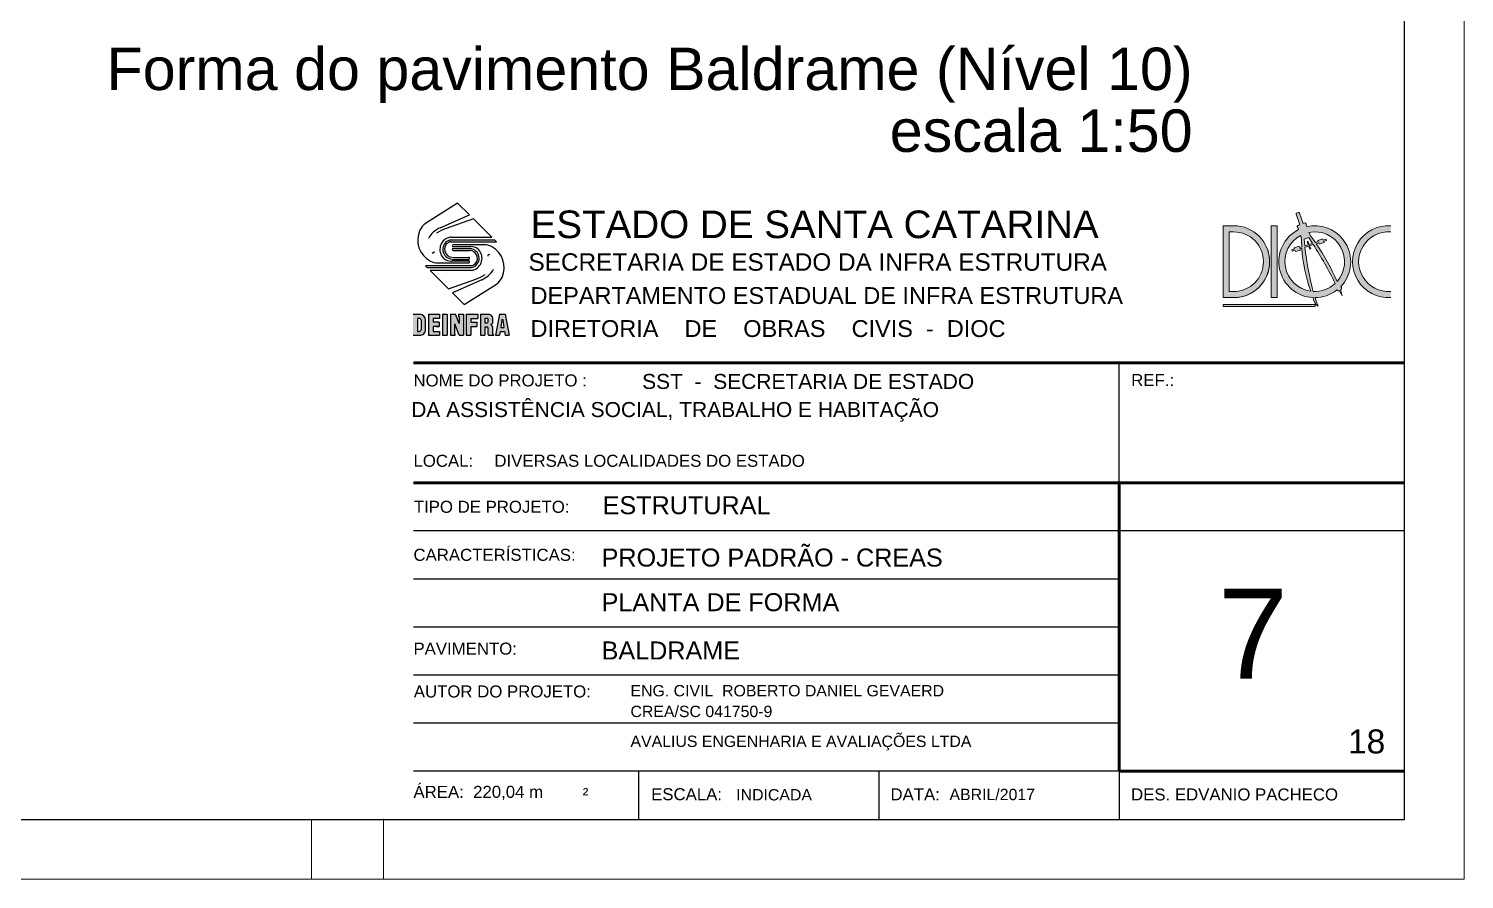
# Model space of a CAD drawing. Header units: millimetres. Extents: x 0 to 59.4, y 0 to 42.
# Drawn here: x 35.49 to 59.4, y 0 to 14.16 of the extents above; entities that cross this region are included whole.
import ezdxf

# ---------------------------------------------------------------- set-up
doc = ezdxf.new("R2010")
doc.units = ezdxf.units.MM
doc.header["$MEASUREMENT"] = 0
for name, color, linetype, lineweight in [('__', 1, 'Continuous', 13), ('FO-Títulos', 1, 'Continuous', 13), ('FOLHA EXTERNA', 1, 'Continuous', 13), ('Folha_padrão', 3, 'Continuous', 25), ('Linhas Grossas', 6, 'Continuous', 60), ('selo', 1, 'Continuous', 13), ('Texto 1 - Margem interna', 1, 'Continuous', 13), ('Texto 2', 4, 'Continuous', 30), ('Texto 3', 3, 'Continuous', 25)]:
    doc.layers.add(name, color=color, linetype=linetype, lineweight=lineweight)
doc.layers.add('Cotas', color=12, linetype='Continuous')
doc.styles.add('Arial', font='')
doc.styles.get('Arial').set_extended_font_data('Arial')

msp = doc.modelspace()

# ---------------------------------------------------------------- hatches: boundary and pattern name
at = {"layer": '__', "linetype": 'Continuous'}
h = msp.add_hatch(color=7, dxfattribs=at)
h.paths.add_polyline_path([(56.9137, 9.6837), (56.9142, 9.6819), (56.957, 9.568), (56.9686, 9.5414), (56.9655, 9.5436), (56.952, 9.5539), (56.952, 9.5539), (56.9393, 9.5653), (56.9393, 9.5653), (56.9278, 9.5778), (56.9173, 9.5913), (56.9081, 9.6056), (56.9002, 9.6206), (56.8936, 9.6363), (56.8884, 9.6526), (56.8846, 9.6692), (56.8846, 9.6692), (56.8823, 9.686), (56.8752, 9.6864), (56.8752, 9.6864), (56.8232, 9.6917), (56.7719, 9.7015), (56.7217, 9.7157), (56.6728, 9.7343), (56.6728, 9.7343), (56.6258, 9.757), (56.581, 9.7838), (56.581, 9.7838), (56.5386, 9.8144), (56.4991, 9.8485), (56.4627, 9.886), (56.4297, 9.9265), (56.4003, 9.9697), (56.4003, 9.9697), (56.3748, 10.0153), (56.3534, 10.0629), (56.3363, 10.1123), (56.3235, 10.1629), (56.3151, 10.2145), (56.3113, 10.2666), (56.3113, 10.2666), (56.3121, 10.3188), (56.3121, 10.3188), (56.3174, 10.3708), (56.3174, 10.3708), (56.3272, 10.4221), (56.3414, 10.4723), (56.36, 10.5212), (56.3827, 10.5682), (56.3827, 10.5682), (56.4095, 10.613), (56.44, 10.6554), (56.44, 10.6554), (56.4742, 10.6949), (56.5116, 10.7313), (56.5116, 10.7313), (56.5521, 10.7643), (56.5953, 10.7937), (56.6409, 10.8192), (56.6409, 10.8192), (56.6277, 10.8555), (56.6277, 10.8555), (56.6212, 10.8634), (56.6212, 10.8634), (56.6204, 10.8643), (56.6197, 10.8654), (56.6192, 10.8666), (56.6187, 10.8677), (56.6183, 10.8689), (56.6183, 10.8689), (56.618, 10.8702), (56.6178, 10.8715), (56.6178, 10.8727), (56.6178, 10.874), (56.6178, 10.874), (56.618, 10.8753), (56.618, 10.8753), (56.6183, 10.8765), (56.6187, 10.8777), (56.6187, 10.8777), (56.6192, 10.8789), (56.6197, 10.88), (56.6197, 10.88), (56.6204, 10.8811), (56.6204, 10.8811), (56.6212, 10.8821), (56.6221, 10.883), (56.6221, 10.883), (56.623, 10.8839), (56.624, 10.8847), (56.6251, 10.8854), (56.6251, 10.8854), (56.6262, 10.886), (56.6274, 10.8864), (56.6587, 10.8985), (56.5992, 11.0746), (56.5992, 11.0746), (56.5989, 11.0758), (56.5986, 11.077), (56.5986, 11.077), (56.5985, 11.0783), (56.5985, 11.0796), (56.5985, 11.0808), (56.5987, 11.0821), (56.599, 11.0833), (56.599, 11.0833), (56.5995, 11.0845), (56.6, 11.0857), (56.6006, 11.0868), (56.6006, 11.0868), (56.6013, 11.0879), (56.6013, 11.0879), (56.6021, 11.0889), (56.603, 11.0898), (56.603, 11.0898), (56.6039, 11.0906), (56.605, 11.0914), (56.605, 11.0914), (56.6061, 11.092), (56.6061, 11.092), (56.6072, 11.0926), (56.6072, 11.0926), (56.6084, 11.0931), (56.6361, 11.1024), (56.6361, 11.1024), (56.6373, 11.1028), (56.6373, 11.1028), (56.6385, 11.103), (56.6398, 11.1032), (56.6398, 11.1032), (56.6411, 11.1032), (56.6423, 11.1031), (56.6436, 11.1029), (56.6436, 11.1029), (56.6448, 11.1026), (56.646, 11.1022), (56.6472, 11.1017), (56.6472, 11.1017), (56.6483, 11.1011), (56.6494, 11.1004), (56.6504, 11.0996), (56.6504, 11.0996), (56.6513, 11.0987), (56.6513, 11.0987), (56.6521, 11.0977), (56.6529, 11.0967), (56.6529, 11.0967), (56.6535, 11.0956), (56.6535, 11.0956), (56.6541, 11.0944), (56.6541, 11.0944), (56.6546, 11.0933), (56.6546, 11.0933), (56.7138, 10.9179), (56.7452, 10.9293), (56.7461, 10.9296), (56.7473, 10.9299), (56.7486, 10.9301), (56.7486, 10.9301), (56.7498, 10.9301), (56.7511, 10.9301), (56.7511, 10.9301), (56.7524, 10.93), (56.7536, 10.9297), (56.7536, 10.9297), (56.7549, 10.9294), (56.756, 10.9289), (56.7572, 10.9283), (56.7572, 10.9283), (56.7583, 10.9277), (56.7583, 10.9277), (56.7593, 10.9269), (56.7603, 10.9261), (56.7603, 10.9261), (56.7611, 10.9252), (56.7611, 10.9252), (56.7619, 10.9242), (56.7626, 10.9231), (56.7633, 10.922), (56.7638, 10.9208), (56.7638, 10.9208), (56.7642, 10.9196), (56.7642, 10.9196), (56.7645, 10.9184), (56.7645, 10.9184), (56.7647, 10.9171), (56.7647, 10.9171), (56.7648, 10.9159), (56.765, 10.9054), (56.765, 10.9054), (56.7785, 10.8683), (56.7785, 10.8683), (56.8309, 10.8777), (56.883, 10.8823), (56.883, 10.8823), (56.9352, 10.8824), (56.9352, 10.8824), (56.9872, 10.8779), (56.9872, 10.8779), (57.0387, 10.8689), (57.0892, 10.8555), (57.0892, 10.8555), (57.1383, 10.8376), (57.1857, 10.8156), (57.2309, 10.7896), (57.2737, 10.7597), (57.2737, 10.7597), (57.3138, 10.7261), (57.3138, 10.7261), (57.3508, 10.6892), (57.3508, 10.6892), (57.3844, 10.6493), (57.4478, 10.547), (57.4478, 10.547), (57.4671, 10.5033), (57.484, 10.4539), (57.4966, 10.4033), (57.5048, 10.3517), (57.5048, 10.3517), (57.5084, 10.2996), (57.5075, 10.2473), (57.502, 10.1954), (57.502, 10.1954), (57.492, 10.1441), (57.4776, 10.0939), (57.4588, 10.0451), (57.4359, 9.9982), (57.409, 9.9534), (57.409, 9.9534), (57.3783, 9.9112), (57.3783, 9.9112), (57.344, 9.8718), (57.344, 9.8718), (57.3447, 9.871), (57.3447, 9.871), (57.3472, 9.8681), (57.3494, 9.865), (57.3494, 9.865), (57.3514, 9.8617), (57.3514, 9.8617), (57.353, 9.8582), (57.353, 9.8582), (57.3543, 9.8547), (57.3554, 9.851), (57.3554, 9.851), (57.356, 9.8472), (57.3564, 9.8434), (57.3564, 9.8396), (57.3564, 9.8396), (57.3561, 9.8358), (57.3555, 9.832), (57.3545, 9.8283), (57.3545, 9.8283), (57.3533, 9.8247), (57.3533, 9.8247), (57.3517, 9.8212), (57.3517, 9.8212), (57.3498, 9.8179), (57.3476, 9.8148), (57.3452, 9.8118), (57.3425, 9.8091), (57.3425, 9.8091), (57.3396, 9.8066), (57.3651, 9.7156), (57.3191, 9.7978), (57.3191, 9.7978), (57.3166, 9.7975), (57.3128, 9.7973), (57.309, 9.7975), (57.3052, 9.798), (57.3052, 9.798), (57.3014, 9.7988), (57.2978, 9.7999), (57.2943, 9.8014), (57.2909, 9.8031), (57.2876, 9.8052), (57.2876, 9.8052), (57.2846, 9.8075), (57.2818, 9.8101), (57.2818, 9.8101), (57.2792, 9.8129), (57.2792, 9.8129), (57.256, 9.7956), (57.256, 9.7956), (57.2121, 9.7673), (57.1659, 9.7429), (57.1659, 9.7429), (57.1178, 9.7227), (57.1178, 9.7227), (57.0681, 9.7067), (57.0171, 9.6951), (57.0171, 9.6951), (56.9654, 9.688), (56.9654, 9.688), (56.9132, 9.6854), (56.9132, 9.6854), (56.9137, 9.6837)])
h.paths.add_polyline_path([(56.6762, 10.7223), (56.6894, 10.6493), (56.6936, 10.533), (56.6936, 10.533), (56.6552, 10.521), (56.6552, 10.521), (56.6477, 10.5417), (56.5649, 10.5159), (56.5724, 10.4953), (56.5255, 10.4807), (56.531, 10.4577), (56.531, 10.4577), (56.5805, 10.4731), (56.5805, 10.4731), (56.588, 10.4525), (56.588, 10.4525), (56.6707, 10.4782), (56.6707, 10.4782), (56.6632, 10.4988), (56.6952, 10.5088), (56.6952, 10.5088), (56.7212, 10.2744), (56.7675, 10.0432), (56.7675, 10.0432), (56.8424, 9.7922), (56.8072, 9.7983), (56.8072, 9.7983), (56.7653, 9.8091), (56.7244, 9.8236), (56.685, 9.8415), (56.6472, 9.8627), (56.6472, 9.8627), (56.6115, 9.8872), (56.5781, 9.9147), (56.5471, 9.9451), (56.5471, 9.9451), (56.5189, 9.978), (56.5189, 9.978), (56.4937, 10.0132), (56.4937, 10.0132), (56.4717, 10.0505), (56.4717, 10.0505), (56.453, 10.0896), (56.4378, 10.1301), (56.4378, 10.1301), (56.4262, 10.1719), (56.4182, 10.2144), (56.4182, 10.2144), (56.414, 10.2576), (56.414, 10.2576), (56.4136, 10.3009), (56.4169, 10.3441), (56.4169, 10.3441), (56.424, 10.3868), (56.4348, 10.4287), (56.4348, 10.4287), (56.4492, 10.4696), (56.4492, 10.4696), (56.4671, 10.509), (56.4884, 10.5468), (56.4884, 10.5468), (56.5129, 10.5825), (56.5404, 10.616), (56.5707, 10.6469), (56.6036, 10.6751), (56.6036, 10.6751), (56.6389, 10.7003), (56.6389, 10.7003), (56.6762, 10.7223), (56.6762, 10.7223)], flags=0)
h.paths.add_polyline_path([(56.7473, 10.525), (56.8102, 10.5445), (56.8102, 10.5445), (56.829, 10.4928), (56.829, 10.4928), (56.8429, 10.4972), (56.8241, 10.5489), (56.8241, 10.5489), (56.885, 10.5678), (56.9563, 10.454), (56.9563, 10.454), (57.2508, 9.9232), (57.2508, 9.9232), (57.2427, 9.9157), (57.2093, 9.8881), (57.2093, 9.8881), (57.1737, 9.8635), (57.1737, 9.8635), (57.136, 9.8421), (57.0966, 9.8241), (57.0966, 9.8241), (57.0558, 9.8096), (57.0139, 9.7986), (57.0139, 9.7986), (56.9712, 9.7914), (56.928, 9.788), (56.928, 9.788), (56.8847, 9.7883), (56.8847, 9.7883), (56.8129, 10.0975), (56.7473, 10.525), (56.7473, 10.525)], flags=0)
h.paths.add_polyline_path([(56.7447, 10.5489), (56.7343, 10.6607), (56.8088, 10.6843), (56.8717, 10.5884), (56.8717, 10.5884), (56.8161, 10.5711), (56.8161, 10.5711), (56.7957, 10.6271), (56.7957, 10.6271), (56.7818, 10.6227), (56.7818, 10.6227), (56.8021, 10.5668), (56.7447, 10.5489)], flags=0)
h.paths.add_polyline_path([(56.8139, 10.7713), (56.8376, 10.7754), (56.8807, 10.7799), (56.924, 10.7805), (56.924, 10.7805), (56.9672, 10.7774), (56.9672, 10.7774), (57.01, 10.7705), (57.052, 10.7599), (57.0929, 10.7457), (57.1324, 10.728), (57.1703, 10.7069), (57.2061, 10.6826), (57.2397, 10.6553), (57.2708, 10.6251), (57.2992, 10.5924), (57.2992, 10.5924), (57.3245, 10.5573), (57.3245, 10.5573), (57.3468, 10.5201), (57.3468, 10.5201), (57.3657, 10.4811), (57.3657, 10.4811), (57.3811, 10.4406), (57.3929, 10.399), (57.3929, 10.399), (57.4011, 10.3564), (57.4055, 10.3133), (57.4062, 10.27), (57.4031, 10.2268), (57.4031, 10.2268), (57.3962, 10.184), (57.3856, 10.142), (57.3856, 10.142), (57.3714, 10.1011), (57.3714, 10.1011), (57.3537, 10.0616), (57.3537, 10.0616), (57.3326, 10.0237), (57.3083, 9.9879), (57.3083, 9.9879), (57.281, 9.9543), (57.281, 9.9543), (57.281, 9.9543), (57.281, 9.9543), (57.1363, 10.2526), (56.9662, 10.5372), (56.9353, 10.5835), (56.9752, 10.5959), (56.9827, 10.5753), (57.0664, 10.6013), (57.0664, 10.6013), (57.0589, 10.6219), (57.107, 10.6369), (57.107, 10.6369), (57.0989, 10.6591), (57.0508, 10.6441), (57.0508, 10.6441), (57.0433, 10.6647), (56.9596, 10.6387), (56.9596, 10.6387), (56.9671, 10.6181), (56.9214, 10.6039), (56.9214, 10.6039), (56.8454, 10.7102), (56.8454, 10.7102), (56.8139, 10.7713)], flags=0)
h = msp.add_hatch(color=7, dxfattribs=at)
h.paths.add_polyline_path([(55.5593, 10.8829), (55.3847, 10.8829), (55.3847, 9.6854), (55.3847, 9.6854), (55.5593, 9.6854), (55.6115, 9.6877), (55.6633, 9.6945), (55.7143, 9.7058), (55.7641, 9.7215), (55.8124, 9.7415), (55.8587, 9.7656), (55.9028, 9.7937), (55.9028, 9.7937), (55.9442, 9.8255), (55.9442, 9.8255), (55.9827, 9.8608), (56.018, 9.8993), (56.018, 9.8993), (56.0498, 9.9407), (56.0498, 9.9407), (56.0779, 9.9848), (56.0779, 9.9848), (56.102, 10.0311), (56.122, 10.0794), (56.1377, 10.1292), (56.1377, 10.1292), (56.149, 10.1802), (56.149, 10.1802), (56.1558, 10.232), (56.1558, 10.232), (56.1581, 10.2842), (56.1581, 10.2842), (56.1558, 10.3364), (56.1558, 10.3364), (56.149, 10.3881), (56.1377, 10.4391), (56.1377, 10.4391), (56.122, 10.489), (56.122, 10.489), (56.102, 10.5372), (56.0779, 10.5836), (56.0498, 10.6276), (56.018, 10.6691), (55.9827, 10.7076), (55.9827, 10.7076), (55.9442, 10.7429), (55.9442, 10.7429), (55.9028, 10.7747), (55.8587, 10.8027), (55.8587, 10.8027), (55.8124, 10.8268), (55.7641, 10.8468), (55.7143, 10.8625), (55.7143, 10.8625), (55.6633, 10.8738), (55.6115, 10.8807), (55.6115, 10.8807), (55.5593, 10.8829)])
h.paths.add_polyline_path([(55.5593, 9.7876), (55.4869, 9.7876), (55.4869, 10.7807), (55.4869, 10.7807), (55.5593, 10.7807), (55.6026, 10.7788), (55.6026, 10.7788), (55.6456, 10.7732), (55.6879, 10.7638), (55.7292, 10.7508), (55.7292, 10.7508), (55.7692, 10.7342), (55.7692, 10.7342), (55.8076, 10.7142), (55.8076, 10.7142), (55.8442, 10.6909), (55.8785, 10.6645), (55.9105, 10.6353), (55.9105, 10.6353), (55.9397, 10.6033), (55.9397, 10.6033), (55.9661, 10.569), (55.9894, 10.5324), (55.9894, 10.5324), (56.0094, 10.494), (56.0094, 10.494), (56.0259, 10.454), (56.0259, 10.454), (56.039, 10.4127), (56.0483, 10.3704), (56.054, 10.3274), (56.0559, 10.2842), (56.0559, 10.2842), (56.054, 10.2409), (56.0483, 10.1979), (56.039, 10.1557), (56.0259, 10.1143), (56.0259, 10.1143), (56.0094, 10.0743), (55.9894, 10.0359), (55.9894, 10.0359), (55.9661, 9.9994), (55.9661, 9.9994), (55.9397, 9.965), (55.9397, 9.965), (55.9105, 9.9331), (55.8785, 9.9038), (55.8785, 9.9038), (55.8442, 9.8774), (55.8442, 9.8774), (55.8076, 9.8542), (55.7692, 9.8342), (55.7292, 9.8176), (55.7292, 9.8176), (55.6879, 9.8045), (55.6456, 9.7952), (55.6026, 9.7895), (55.5593, 9.7876)], flags=0)
for points in [[(56.1839, 9.6854), (56.2862, 9.6854), (56.2862, 9.6854), (56.2862, 10.8829), (56.1839, 10.8829), (56.1839, 9.6854)], [(58.1754, 9.6866), (58.1754, 9.7891), (58.1418, 9.7877), (58.0985, 9.7891), (58.0555, 9.7944), (58.0131, 9.8033), (58.0131, 9.8033), (57.9717, 9.8159), (57.9717, 9.8159), (57.9315, 9.8321), (57.8929, 9.8518), (57.8929, 9.8518), (57.8561, 9.8747), (57.8215, 9.9007), (57.8215, 9.9007), (57.7893, 9.9297), (57.7893, 9.9297), (57.7597, 9.9613), (57.7597, 9.9613), (57.733, 9.9954), (57.7094, 10.0317), (57.689, 10.0699), (57.672, 10.1098), (57.672, 10.1098), (57.6586, 10.151), (57.6586, 10.151), (57.6488, 10.1932), (57.6427, 10.2361), (57.6404, 10.2793), (57.6419, 10.3226), (57.6419, 10.3226), (57.6471, 10.3656), (57.6561, 10.408), (57.6687, 10.4494), (57.6687, 10.4494), (57.6849, 10.4896), (57.6849, 10.4896), (57.7045, 10.5282), (57.7275, 10.565), (57.7535, 10.5996), (57.7824, 10.6318), (57.8141, 10.6614), (57.8141, 10.6614), (57.8482, 10.6881), (57.8845, 10.7117), (57.9227, 10.7321), (57.9227, 10.7321), (57.9626, 10.7491), (57.9626, 10.7491), (58.0038, 10.7625), (58.0038, 10.7625), (58.046, 10.7723), (58.0889, 10.7784), (58.0889, 10.7784), (58.1321, 10.7807), (58.1321, 10.7807), (58.1754, 10.7792), (58.1754, 10.8817), (58.1232, 10.8828), (58.1232, 10.8828), (58.0711, 10.8793), (58.0194, 10.8713), (57.9687, 10.8588), (57.9193, 10.842), (57.9193, 10.842), (57.8715, 10.8209), (57.8715, 10.8209), (57.8257, 10.7957), (57.8257, 10.7957), (57.7823, 10.7666), (57.7823, 10.7666), (57.7416, 10.7339), (57.7039, 10.6977), (57.6695, 10.6584), (57.6387, 10.6162), (57.6117, 10.5716), (57.6117, 10.5716), (57.5886, 10.5247), (57.5697, 10.476), (57.5697, 10.476), (57.5552, 10.4258), (57.545, 10.3746), (57.545, 10.3746), (57.5394, 10.3226), (57.5394, 10.3226), (57.5383, 10.2704), (57.5383, 10.2704), (57.5418, 10.2183), (57.5498, 10.1667), (57.5623, 10.1159), (57.5623, 10.1159), (57.5792, 10.0665), (57.6002, 10.0187), (57.6002, 10.0187), (57.6254, 9.9729), (57.6254, 9.9729), (57.6545, 9.9295), (57.6872, 9.8888), (57.7234, 9.8512), (57.7234, 9.8512), (57.7627, 9.8168), (57.8049, 9.7859), (57.8049, 9.7859), (57.8496, 9.7589), (57.8496, 9.7589), (57.8964, 9.7358), (57.9452, 9.717), (57.9452, 9.717), (57.9953, 9.7024), (57.9953, 9.7024), (58.0466, 9.6923), (58.0466, 9.6923), (58.0985, 9.6866), (58.1507, 9.6856), (58.1754, 9.6866)], [(56.9148, 9.5394), (56.9148, 9.5686), (55.3834, 9.5686), (55.3834, 9.5394), (56.9148, 9.5394)]]:
    msp.add_hatch(color=7, dxfattribs=at).paths.add_polyline_path(points)
at = {"layer": 'Cotas', "linetype": 'Continuous'}
h = msp.add_hatch(color=7, dxfattribs=at)
h.paths.add_polyline_path([(42.1031, 9.3099), (42.1027, 9.3181), (42.1017, 9.3263), (42.1001, 9.3344), (42.0977, 9.3424), (42.0947, 9.3501), (42.0911, 9.3576), (42.0868, 9.3647), (42.082, 9.3715), (42.0765, 9.3779), (42.0705, 9.3838), (42.064, 9.3891), (42.057, 9.3939), (42.0496, 9.398), (42.0419, 9.4014), (42.0338, 9.4042), (42.0255, 9.4061), (42.0171, 9.4073), (42.0085, 9.4077), (42.0085, 9.4077), (41.8923, 9.4077), (41.8923, 9.0577), (42.0037, 9.0577), (42.0035, 9.0577), (42.0122, 9.0578), (42.0208, 9.0586), (42.0292, 9.0602), (42.0375, 9.0627), (42.0455, 9.0658), (42.0532, 9.0697), (42.0604, 9.0742), (42.0672, 9.0794), (42.0735, 9.0851), (42.0793, 9.0913), (42.0845, 9.098), (42.0891, 9.1051), (42.0931, 9.1125), (42.0964, 9.1202), (42.099, 9.1282), (42.101, 9.1363), (42.1024, 9.1445), (42.103, 9.1529), (42.1031, 9.1561), (42.1031, 9.1561), (42.1031, 9.3099), (42.1031, 9.3099)])
h.paths.add_polyline_path([(41.9973, 9.1237), (41.9947, 9.1239), (41.9922, 9.1242), (41.9897, 9.1248), (41.9873, 9.1256), (41.985, 9.1267), (41.9827, 9.1279), (41.9807, 9.1293), (41.9787, 9.1309), (41.9769, 9.1327), (41.9753, 9.1346), (41.9738, 9.1366), (41.9725, 9.1388), (41.9714, 9.141), (41.9705, 9.1433), (41.9698, 9.1457), (41.9693, 9.1482), (41.969, 9.1506), (41.9689, 9.1531), (41.9973, 9.1237), (41.9689, 9.1237), (41.9689, 9.3423), (41.9973, 9.3423), (41.9689, 9.3129), (41.969, 9.3154), (41.9693, 9.3179), (41.9698, 9.3203), (41.9705, 9.3227), (41.9714, 9.325), (41.9725, 9.3272), (41.9738, 9.3294), (41.9753, 9.3314), (41.9769, 9.3333), (41.9787, 9.3351), (41.9807, 9.3367), (41.9827, 9.3381), (41.985, 9.3394), (41.9873, 9.3404), (41.9897, 9.3412), (41.9922, 9.3418), (41.9947, 9.3422), (41.9973, 9.3423), (42.0256, 9.3129), (42.0256, 9.1531), (41.9973, 9.1237)], flags=0)
for points in [[(42.1525, 9.0577), (42.3361, 9.0577), (42.3361, 9.1237), (42.2298, 9.1237), (42.2298, 9.2037), (42.3286, 9.2037), (42.3286, 9.2764), (42.2298, 9.2764), (42.2298, 9.3353), (42.3361, 9.3353), (42.3361, 9.4077), (42.1525, 9.4077), (42.1525, 9.0577)], [(42.385, 9.0577), (42.4623, 9.0577), (42.4623, 9.4077), (42.385, 9.4077), (42.385, 9.0577)], [(42.5882, 9.2494), (42.6592, 9.0577), (42.7311, 9.0577), (42.7311, 9.4077), (42.6526, 9.4077), (42.6526, 9.3716), (42.6592, 9.3717), (42.6592, 9.252), (42.6015, 9.4077), (42.5186, 9.4077), (42.5186, 9.0577), (42.5959, 9.0577), (42.5959, 9.0713), (42.5882, 9.0713), (42.5882, 9.2494)], [(42.7798, 9.0577), (42.8555, 9.0577), (42.8555, 9.2037), (42.9559, 9.2037), (42.9559, 9.2764), (42.8555, 9.2764), (42.8555, 9.3353), (42.9707, 9.3353), (42.9707, 9.4077), (42.7798, 9.4077), (42.7798, 9.0577)]]:
    msp.add_hatch(color=7, dxfattribs=at).paths.add_polyline_path(points)
h = msp.add_hatch(color=7, dxfattribs=at)
h.paths.add_polyline_path([(43.0139, 9.0577), (43.0891, 9.0577), (43.0891, 9.1968), (43.1227, 9.1968), (43.0894, 9.1684), (43.0895, 9.1703), (43.0898, 9.1728), (43.0902, 9.1752), (43.0909, 9.1776), (43.0918, 9.1799), (43.0929, 9.1822), (43.0942, 9.1843), (43.0956, 9.1864), (43.0973, 9.1883), (43.099, 9.19), (43.101, 9.1916), (43.1031, 9.1931), (43.1053, 9.1943), (43.1076, 9.1954), (43.11, 9.1962), (43.1125, 9.1968), (43.0894, 9.1684), (43.0894, 9.1675), (43.146, 9.1675), (43.146, 9.0701), (43.146, 9.0701), (43.1461, 9.069), (43.1464, 9.0679), (43.1467, 9.0668), (43.1471, 9.0657), (43.1476, 9.0647), (43.1482, 9.0637), (43.1488, 9.0628), (43.1496, 9.0619), (43.1504, 9.0611), (43.1513, 9.0603), (43.1523, 9.0597), (43.1533, 9.0591), (43.1543, 9.0586), (43.1554, 9.0582), (43.1566, 9.0579), (43.1577, 9.0578), (43.1589, 9.0577), (43.1594, 9.0577), (43.1594, 9.0577), (43.2386, 9.0577), (43.3008, 9.0813), (43.3, 9.0781), (43.2989, 9.0748), (43.2975, 9.0717), (43.2958, 9.0686), (43.2939, 9.0657), (43.2917, 9.063), (43.2893, 9.0604), (43.2867, 9.0581), (43.224, 9.081), (43.224, 9.1772), (43.224, 9.177), (43.2232, 9.1833), (43.222, 9.1897), (43.2202, 9.1959), (43.2179, 9.2019), (43.2151, 9.2077), (43.2118, 9.2133), (43.2081, 9.2186), (43.2038, 9.2236), (43.1992, 9.2282), (43.1942, 9.2324), (43.1899, 9.2354), (43.1897, 9.2364), (43.1945, 9.2389), (43.1991, 9.2419), (43.2034, 9.2453), (43.2073, 9.249), (43.2109, 9.253), (43.2141, 9.2573), (43.217, 9.2619), (43.2194, 9.2666), (43.2215, 9.2716), (43.2231, 9.2767), (43.2241, 9.2809), (43.224, 9.2804), (43.224, 9.3421), (43.224, 9.3417), (43.2228, 9.3482), (43.2211, 9.3545), (43.2188, 9.3607), (43.216, 9.3667), (43.2127, 9.3725), (43.2089, 9.378), (43.2047, 9.3831), (43.2, 9.3879), (43.1949, 9.3922), (43.1894, 9.3961), (43.1836, 9.3995), (43.1775, 9.4024), (43.1711, 9.4047), (43.1645, 9.4064), (43.1578, 9.4074), (43.1552, 9.4077), (43.155, 9.4077), (43.0139, 9.4077), (43.0139, 9.0577)])
h.paths.add_polyline_path([(43.0891, 9.2631), (43.0891, 9.3421), (43.1257, 9.3421), (43.1065, 9.3223), (43.1066, 9.3239), (43.1068, 9.3256), (43.1072, 9.3273), (43.1078, 9.3289), (43.1084, 9.3305), (43.1092, 9.3321), (43.1102, 9.3335), (43.1112, 9.3349), (43.1124, 9.3362), (43.1137, 9.3374), (43.1151, 9.3385), (43.1166, 9.3395), (43.1181, 9.3403), (43.1198, 9.341), (43.1215, 9.3415), (43.1232, 9.3419), (43.125, 9.3421), (43.1268, 9.3421), (43.146, 9.3223), (43.146, 9.2829), (43.1257, 9.2631), (43.1251, 9.2631), (43.1233, 9.2633), (43.1216, 9.2637), (43.1199, 9.2642), (43.1182, 9.2649), (43.1167, 9.2657), (43.1152, 9.2666), (43.1138, 9.2677), (43.1125, 9.2689), (43.1113, 9.2702), (43.1102, 9.2716), (43.1093, 9.2731), (43.1085, 9.2746), (43.1078, 9.2762), (43.1073, 9.2778), (43.1069, 9.2795), (43.1066, 9.2812), (43.1065, 9.2829), (43.1268, 9.2631), (43.1257, 9.2631), (43.1257, 9.2631), (43.0891, 9.2631)], flags=0)
h = msp.add_hatch(color=7, dxfattribs=at)
h.paths.add_polyline_path([(43.2655, 9.0577), (43.333, 9.0577), (43.3429, 9.1237), (43.415, 9.1237), (43.4249, 9.0577), (43.4924, 9.0577), (43.4273, 9.4077), (43.3306, 9.4077), (43.2655, 9.0577)])
h.paths.add_polyline_path([(43.3724, 9.3204), (43.3856, 9.3204), (43.4053, 9.1886), (43.3526, 9.1886), (43.3724, 9.3204)], flags=0)

# ---------------------------------------------------------------- linework, layer by layer
at = {"layer": 'Cotas', "color": 7}
for p, q in [((42.6352, 11.2577), (42.1001, 10.9203)), ((42.8316, 11.0622), (42.6352, 11.2577)), ((42.3433, 10.8503), (42.8316, 11.0622)), ((42.8971, 10.997), (42.4432, 10.8388)), ((43.2048, 10.6906), (42.8971, 10.997)), ((43.2527, 10.6429), (42.5191, 10.6429)), ((42.5207, 10.6145), (43.2813, 10.6145)), ((42.5278, 10.6906), (43.2048, 10.6906)), ((43.0784, 10.5637), (42.561, 10.5637)), ((42.561, 10.5353), (42.8556, 10.5353)), ((43.2813, 10.6145), (43.2527, 10.6429)), ((42.821, 10.2947), (42.5264, 10.2947)), ((42.5434, 10.3223), (42.8287, 10.3223)), ((42.8287, 10.3507), (42.5547, 10.3507)), ((42.8463, 10.4999), (42.561, 10.4999)), ((42.561, 10.4715), (42.835, 10.4715)), ((42.8613, 10.2155), (42.1007, 10.2155)), ((42.1007, 10.2155), (42.1293, 10.1871)), ((42.1293, 10.1871), (42.8629, 10.1871)), ((42.8542, 10.1393), (42.1772, 10.1393)), ((42.1772, 10.1393), (42.4849, 9.833)), ((42.3037, 10.2663), (42.821, 10.2663)), ((42.4849, 9.833), (42.9388, 9.9912)), ((43.0387, 9.9797), (42.5504, 9.7678)), ((42.7468, 9.5723), (43.2819, 9.9097)), ((42.5504, 9.7678), (42.7468, 9.5723)), ((41.8923, 9.4077), (42.0085, 9.4077)), ((41.9689, 9.3423), (41.9689, 9.1237)), ((41.9689, 9.3423), (41.9973, 9.3423)), ((42.1525, 9.4077), (42.3361, 9.4077)), ((42.1525, 9.4077), (42.1525, 9.0571)), ((42.3361, 9.3353), (42.2298, 9.3353)), ((42.2298, 9.3353), (42.2298, 9.2764)), ((42.3361, 9.4077), (42.3361, 9.3353)), ((42.385, 9.4077), (42.4623, 9.4077)), ((42.385, 9.4077), (42.385, 9.0577)), ((42.4623, 9.4077), (42.4623, 9.0577)), ((42.5186, 9.4077), (42.6015, 9.4077)), ((42.5186, 9.4077), (42.5186, 9.0577)), ((42.6592, 9.252), (42.6015, 9.4077)), ((42.6526, 9.4077), (42.7311, 9.4077)), ((42.6526, 9.4077), (42.6526, 9.3716)), ((42.6526, 9.3716), (42.6592, 9.3717)), ((42.6592, 9.3717), (42.6592, 9.252)), ((42.7311, 9.4077), (42.7311, 9.0577)), ((42.7798, 9.4077), (42.9707, 9.4077)), ((42.7798, 9.4077), (42.7798, 9.0577)), ((42.8555, 9.3353), (42.9707, 9.3353)), ((42.8555, 9.3353), (42.8555, 9.2764)), ((42.9707, 9.4077), (42.9707, 9.3353)), ((43.0139, 9.4077), (43.155, 9.4077)), ((43.0139, 9.4077), (43.0139, 9.0577)), ((43.0891, 9.3421), (43.0891, 9.2631)), ((43.0891, 9.3421), (43.1257, 9.3421)), ((43.224, 9.2804), (43.224, 9.3421)), ((43.3306, 9.4077), (43.2655, 9.0577)), ((43.3306, 9.4077), (43.4273, 9.4077)), ((43.4273, 9.4077), (43.4924, 9.0577)), ((41.9689, 9.1237), (41.9973, 9.1237)), ((42.0256, 9.3129), (42.0256, 9.1531)), ((42.1031, 9.1561), (42.1031, 9.3099)), ((42.3286, 9.2764), (42.2298, 9.2764)), ((42.2298, 9.2037), (42.2298, 9.1237)), ((42.3286, 9.2037), (42.2298, 9.2037)), ((42.2298, 9.1237), (42.3361, 9.1237)), ((42.2792, 9.2037), (42.3286, 9.2037)), ((42.3286, 9.2764), (42.3286, 9.2037)), ((42.3361, 9.1237), (42.3361, 9.0577)), ((42.5882, 9.0713), (42.5882, 9.2494)), ((42.6592, 9.0577), (42.5882, 9.2494)), ((42.8555, 9.2764), (42.9559, 9.2764)), ((42.8555, 9.2037), (42.8555, 9.0577)), ((42.8555, 9.2037), (42.9559, 9.2037)), ((42.9559, 9.2788), (42.9559, 9.2037)), ((43.0891, 9.2631), (43.1268, 9.2631)), ((43.0891, 9.1968), (43.0891, 9.0577)), ((43.0891, 9.1968), (43.1227, 9.1968)), ((43.146, 9.2829), (43.146, 9.3223)), ((43.146, 9.0701), (43.146, 9.1684)), ((43.224, 9.081), (43.224, 9.1772)), ((43.3429, 9.1237), (43.333, 9.0577)), ((43.3429, 9.1237), (43.415, 9.1237)), ((43.3724, 9.3204), (43.3526, 9.1886)), ((43.3526, 9.1886), (43.4053, 9.1886)), ((43.3724, 9.3204), (43.3856, 9.3204)), ((43.3856, 9.3204), (43.4053, 9.1886)), ((43.415, 9.1237), (43.4249, 9.0577)), ((41.8923, 9.0577), (42.0037, 9.0577)), ((42.1525, 9.0577), (42.3361, 9.0577)), ((42.385, 9.0577), (42.4623, 9.0577)), ((42.5186, 9.0577), (42.5959, 9.0577)), ((42.5959, 9.0713), (42.5882, 9.0713)), ((42.5959, 9.0577), (42.5959, 9.0713)), ((42.6592, 9.0577), (42.7311, 9.0577)), ((42.7798, 9.0577), (42.8555, 9.0577)), ((43.0139, 9.0577), (43.0891, 9.0577)), ((43.1594, 9.0577), (43.2386, 9.0577)), ((43.2655, 9.0577), (43.333, 9.0577)), ((43.4249, 9.0577), (43.4924, 9.0577))]:
    msp.add_line(p, q, dxfattribs=at)
for centre, radius, start, end in [((42.3659, 10.6437), 0.3949, 155.24618, 242.44638), ((42.3103, 10.6503), 0.3422, 127.90261, 152.34578), ((42.4951, 10.4931), 0.388, 132.61787, 152.48421), ((42.6851, 10.1996), 0.735, 117.71386, 128.02175), ((42.7927, 9.9556), 0.9498, 111.58893, 122.22998), ((42.5473, 10.489), 0.2072, 115.29611, 229.0627), ((42.5475, 10.4891), 0.1595, 115.64014, 265.76803), ((42.5473, 10.4893), 0.1309, 117.04884, 269.8671), ((42.5262, 10.5247), 0.166, 89.45759, 113.97212), ((42.5243, 10.5334), 0.1096, 92.72805, 114.75414), ((42.5239, 10.5347), 0.0799, 92.25925, 116.86086), ((42.561, 10.5495), 0.0142, 90, 270), ((42.8551, 10.3409), 0.1944, 53.62503, 89.86494), ((43.0818, 10.2998), 0.2639, 63.67853, 90.74912), ((43.0161, 10.1862), 0.3949, 335.24618, 62.44638), ((42.3002, 10.5301), 0.2639, 243.67853, 270.74912), ((42.2268, 10.4465), 0.0187, 220.8195, 20.79382), ((42.5269, 10.4891), 0.1944, 233.62503, 269.86494), ((42.561, 10.4857), 0.0142, 90, 270), ((42.821, 10.3442), 0.0142, 270, 90), ((42.821, 10.2805), 0.0142, 270, 90), ((42.8347, 10.3406), 0.1309, 297.04884, 89.8671), ((42.8345, 10.3408), 0.1595, 295.64014, 85.76803), ((42.8347, 10.3409), 0.2072, 295.29611, 49.0627), ((43.1552, 10.3835), 0.0187, 40.8195, 200.79382), ((42.8558, 10.3053), 0.166, 269.45759, 293.97212), ((42.8581, 10.2953), 0.0799, 272.25925, 296.86086), ((42.8577, 10.2966), 0.1096, 272.72805, 294.75414), ((42.5893, 10.8743), 0.9498, 291.58893, 302.22998), ((42.6969, 10.6304), 0.735, 297.71386, 308.02175), ((42.8869, 10.3369), 0.388, 312.61787, 332.48421), ((43.0717, 10.1797), 0.3422, 307.90261, 332.34578)]:
    msp.add_arc(centre, radius, start, end, dxfattribs=at)
for centre, major_axis, ratio, start_param, end_param in [((41.9973, 9.3129), (0, 0.0293), 1, 4.712389, 6.2831853), ((42.0085, 9.3099), (0, 0.0978), 0.9665429, 4.712389, 6.2831853), ((43.1262, 9.3216), (0, 0.0205), 1, 4.745627, 6.3081793), ((43.1496, 9.33), (0, 0.0779), 0.9665429, 4.8683935, 6.2107796), ((41.9973, 9.1531), (0, 0.0293), 1, 3.141593, 4.712389), ((42.0074, 9.1566), (0, 0.099), 0.9665429, 3.1024859, 4.7074973), ((43.1177, 9.168), (0, 0.0293), 1, 4.695927, 6.110556), ((43.1262, 9.2836), (0, 0.0205), 1, 3.116599, 4.679151), ((43.1644, 9.2937), (0, 0.0631), 0.9665429, 3.556663, 4.499639), ((43.1505, 9.171), (0, 0.0762), 0.9665429, 4.7930313, 5.7341919), ((43.159, 9.0712), (0, 0.0135), 1, 1.654111, 3.168846), ((43.2624, 9.0902), (0, 0.0408), 0.9665429, 1.7985816, 2.4934484)]:
    msp.add_ellipse(centre, major_axis=major_axis, ratio=ratio, start_param=start_param, end_param=end_param, dxfattribs=at)
at = {"layer": 'FOLHA EXTERNA', "color": 2, "linetype": 'Continuous'}
for p, q in [((59.4, 0), (59.4, 42)), ((40.2, 0), (40.2, 1)), ((40.2, 1), (40.2, 0)), ((41.4, 0), (41.4, 1.0076)), ((0, 0), (59.4, 0))]:
    msp.add_line(p, q, dxfattribs=at)
at = {"layer": 'Folha_padrão', "color": 6, "linetype": 'Continuous'}
for p, q in [((58.4, 40.9924), (58.4, 0.9924)), ((58.4, 0.9924), (3, 0.9924))]:
    msp.add_line(p, q, dxfattribs=at)
at = {"layer": 'Linhas Grossas', "color": 7}
for p, q in [((58.4, 8.6), (41.9, 8.6)), ((58.4, 6.6), (41.9, 6.6)), ((53.65, 6.6), (53.65, 1.8)), ((58.4, 1.8), (53.65, 1.8))]:
    msp.add_line(p, q, dxfattribs=at)
at = {"layer": 'selo', "color": 7}
for p, q in [((56.6587, 10.8985), (56.5992, 11.0746)), ((56.6084, 11.0931), (56.6361, 11.1024)), ((56.7141, 10.9172), (56.6546, 11.0933)), ((55.3847, 10.8829), (55.3847, 9.6854)), ((55.3847, 10.8829), (55.5593, 10.8829)), ((55.4869, 10.7807), (55.4869, 9.7876)), ((55.4869, 10.7807), (55.5593, 10.7807)), ((56.1839, 10.8829), (56.2862, 10.8829)), ((56.1839, 10.8829), (56.1839, 9.6854)), ((56.2862, 10.8829), (56.2862, 9.6854)), ((56.6277, 10.8555), (56.6212, 10.8634)), ((56.6274, 10.8864), (56.6587, 10.8985)), ((56.6277, 10.8555), (56.6409, 10.8192)), ((56.7138, 10.9179), (56.7452, 10.9293)), ((56.765, 10.9054), (56.7648, 10.9159)), ((56.765, 10.9054), (56.7785, 10.8683)), ((56.8454, 10.7102), (56.8134, 10.7722)), ((56.6477, 10.5417), (56.5649, 10.5159)), ((56.6477, 10.5417), (56.6552, 10.521)), ((56.6936, 10.533), (56.6552, 10.521)), ((56.6762, 10.7223), (56.6894, 10.6493)), ((56.8088, 10.6843), (56.7343, 10.6607)), ((56.7343, 10.6607), (56.7447, 10.5489)), ((56.8021, 10.5668), (56.7447, 10.5489)), ((56.8102, 10.5445), (56.7473, 10.525)), ((56.7957, 10.6271), (56.7818, 10.6227)), ((56.7818, 10.6227), (56.8021, 10.5668)), ((56.7957, 10.6271), (56.8161, 10.5711)), ((56.8088, 10.6843), (56.8717, 10.5884)), ((56.8102, 10.5445), (56.829, 10.4928)), ((56.8717, 10.5884), (56.8161, 10.5711)), ((56.885, 10.5678), (56.8241, 10.5489)), ((56.8241, 10.5489), (56.8429, 10.4972)), ((56.8454, 10.7102), (56.9214, 10.6039)), ((56.9671, 10.6181), (56.9214, 10.6039)), ((56.9752, 10.5959), (56.9353, 10.5835)), ((57.0433, 10.6647), (56.9596, 10.6387)), ((56.9596, 10.6387), (56.9671, 10.6181)), ((56.9752, 10.5959), (56.9827, 10.5753)), ((57.0664, 10.6013), (56.9827, 10.5753)), ((57.0433, 10.6647), (57.0508, 10.6441)), ((57.0989, 10.6591), (57.0508, 10.6441)), ((57.107, 10.6369), (57.0589, 10.6219)), ((57.0589, 10.6219), (57.0664, 10.6013)), ((57.0989, 10.6591), (57.1072, 10.6362)), ((57.4478, 10.547), (57.3844, 10.6493)), ((56.5724, 10.4953), (56.5246, 10.4804)), ((56.5255, 10.4807), (56.5308, 10.4586)), ((56.5805, 10.4731), (56.5312, 10.4578)), ((56.5649, 10.5159), (56.5724, 10.4953)), ((56.5805, 10.4731), (56.588, 10.4525)), ((56.6707, 10.4782), (56.588, 10.4525)), ((56.6952, 10.5088), (56.6632, 10.4988)), ((56.6632, 10.4988), (56.6707, 10.4782)), ((56.8429, 10.4972), (56.829, 10.4928)), ((55.3834, 9.5686), (55.3834, 9.5394)), ((55.3834, 9.5686), (56.9148, 9.5686)), ((55.3847, 9.6854), (55.5593, 9.6854)), ((55.4869, 9.7876), (55.5593, 9.7876)), ((56.1839, 9.6854), (56.2862, 9.6854)), ((56.9132, 9.6854), (56.9142, 9.6819)), ((56.9148, 9.5686), (56.9148, 9.5394)), ((55.3834, 9.5394), (56.9148, 9.5394))]:
    msp.add_line(p, q, dxfattribs=at)
for centre, radius, start, end in [((56.6131, 11.0792), 0.0146, 108.67191, 198.67191), ((56.6407, 11.0886), 0.0146, 18.67191, 108.67191), ((55.5593, 10.2842), 0.5988, 270, 90), ((55.5593, 10.2842), 0.4965, 270, 90), ((56.9098, 10.2842), 0.5988, 116.68438, 267.36162), ((56.6324, 10.8727), 0.0146, 109.98311, 219.80522), ((56.7502, 10.9155), 0.0146, 1.2303, 109.98311), ((56.9098, 10.2842), 0.5988, 37.57187, 102.67473), ((56.9098, 10.2842), 0.4965, 318.36694, 101.1449), ((58.137, 10.2842), 0.5988, 86.31759, 273.68241), ((58.137, 10.2842), 0.4965, 85.55806, 274.44194), ((55.5593, 10.2842), 0.5988, 270, 26.04165), ((56.9098, 10.2842), 0.4965, 118.07249, 262.1918), ((59.3919, 10.6894), 2.7028, 180.85147, 183.31768), ((61.6754, 11.063), 4.9575, 186.23065, 194.90002), ((51.025, 6.8164), 6.9579, 26.52007, 32.62617), ((53.7922, 8.4472), 3.8004, 23.36376, 34.20254), ((56.9098, 10.2842), 0.5988, 316.47213, 26.04165), ((59.3919, 10.6894), 2.7028, 183.83317, 199.3875), ((56.9098, 10.2842), 0.4965, 267.09341, 313.38952), ((56.9098, 10.2842), 0.5988, 270, 308.08551), ((57.3127, 9.8412), 0.0438, 220.18217, 278.4093), ((57.3127, 9.8412), 0.0438, 307.94461, 44.37548), ((56.4142, 9.498), 0.9755, 12.88893, 18.44234), ((57.0767, 9.7041), 0.1952, 185.29895, 236.4015), ((58.2394, 10.1144), 1.394, 198.07753, 204.27117), ((56.1266, 9.0758), 1.394, 27.31996, 31.19391)]:
    msp.add_arc(centre, radius, start, end, dxfattribs=at)
at = {"layer": 'Texto 3', "color": 3}
for p, q in [((53.65, 6.6), (53.65, 8.6)), ((58.4, 5.8), (41.9, 5.8)), ((53.65, 5), (41.9, 5)), ((53.65, 4.2), (41.9, 4.2)), ((53.65, 3.4), (41.9, 3.4)), ((53.65, 2.6), (41.9, 2.6)), ((53.65, 1.8), (41.9, 1.8)), ((45.65, 1.8), (45.65, 1)), ((49.65, 1.8), (49.65, 1)), ((53.65, 1.8), (53.65, 1))]:
    msp.add_line(p, q, dxfattribs=at)

# ---------------------------------------------------------------- texts
at = {"layer": 'FO-Títulos', "char_height": 0.706, "attachment_point": 9, "line_spacing_factor": 0.798, "style": 'Arial'}
for s, insert, width in [('Forma do pavimento Baldrame (Nível 10)', (54.8756, 12.9288), 36.171741), ('escala 1:50', (54.8756, 12.1028), 10.087405)]:
    msp.add_mtext(s, dxfattribs=dict(at, insert=insert, width=width))
at = {"layer": 'Texto 1 - Margem interna', "color": 8, "attachment_point": 7, "line_spacing_factor": 0.9, "style": 'Arial'}
for s, insert, char_height, width in [('ESTADO DE SANTA CATARINA', (43.8501, 10.6697), 0.46, 18.930122), ('7', (55.2973, 3.3417), 1.5, 2.33003)]:
    msp.add_mtext(s, dxfattribs=dict(at, insert=insert, char_height=char_height, width=width))
at = {"layer": 'Texto 2', "color": 4, "attachment_point": 7, "line_spacing_factor": 0.9, "style": 'Arial'}
for s, insert, char_height, width in [('SECRETARIA DE ESTADO DA INFRA ESTRUTURA', (43.8161, 10.1296), 0.29, 19.273945), ('DEPARTAMENTO ESTADUAL DE INFRA ESTRUTURA', (43.8501, 9.5763), 0.28, 19.739574), ('DIRETORIA    DE    OBRAS    CIVIS  -  DIOC', (43.8501, 9.0263), 0.28, 15.823843), ('SST  -  SECRETARIA DE ESTADO', (45.7081, 8.1614), 0.25, 11.064024), ('DA ASSISTÊNCIA SOCIAL, TRABALHO E HABITAÇÃO', (41.8621, 7.6199), 0.25, 17.587269), ('ESTRUTURAL', (45.0511, 6.0749), 0.3, 5.590244), ('PROJETO PADRÃO - CREAS', (45.0331, 5.2029), 0.3, 11.367072), ('PLANTA DE FORMA', (45.0331, 4.4599), 0.3, 7.919359), ('BALDRAME', (45.0331, 3.6599), 0.3, 4.6125)]:
    msp.add_mtext(s, dxfattribs=dict(at, insert=insert, char_height=char_height, width=width))
at = {"layer": 'Texto 2', "color": 3, "char_height": 0.189, "attachment_point": 7, "line_spacing_factor": 0.9, "style": 'Arial'}
for s, insert, width in [('ENG. CIVIL  ROBERTO DANIEL GEVAERD', (45.5141, 3.0432), 10.448299), ('CREA/SC 041750-9', (45.5141, 2.6982), 4.725576), ('AVALIUS ENGENHARIA E AVALIAÇÕES LTDA', (45.5141, 2.1449), 11.359591), ('INDICADA', (47.2751, 1.3102), 2.523842), ('ABRIL/2017', (50.8271, 1.3152), 2.847389)]:
    msp.add_mtext(s, dxfattribs=dict(at, insert=insert, width=width))
at = {"layer": 'Texto 3', "color": 3, "attachment_point": 7, "line_spacing_factor": 0.9, "style": 'Arial'}
for s, insert, char_height, width in [('NOME DO PROJETO :', (41.9001, 8.2039), 0.2, 5.775915), ('REF.:', (53.8531, 8.2119), 0.2, 1.428354), ('LOCAL:', (41.9001, 6.8659), 0.2, 1.987805), ('DIVERSAS LOCALIDADES DO ESTADO', (43.2481, 6.8659), 0.2, 10.342987), ('TIPO DE PROJETO:', (41.9061, 6.0999), 0.2, 5.186281), ('CARACTERÍSTICAS:', (41.9001, 5.2999), 0.2, 5.403963), ('PAVIMENTO:', (41.9001, 3.7379), 0.2, 3.447256), ('AUTOR DO PROJETO:', (41.9061, 3.0249), 0.2, 5.900305), ('18', (57.4629, 2.0893), 0.4, 1.242683), ('ÁREA:  220,04 m', (41.9001, 1.3189), 0.2, 4.317074), ('²', (44.7191, 1.3189), 0.2, 0.185976), ('ESCALA:', (45.8581, 1.3139), 0.2, 2.360976), ('DATA:', (49.8441, 1.3139), 0.2, 1.646037), ('DES. EDVANIO PACHECO', (53.8511, 1.3099), 0.2, 6.895122)]:
    msp.add_mtext(s, dxfattribs=dict(at, insert=insert, char_height=char_height, width=width))

doc.saveas('drawing.dxf')
